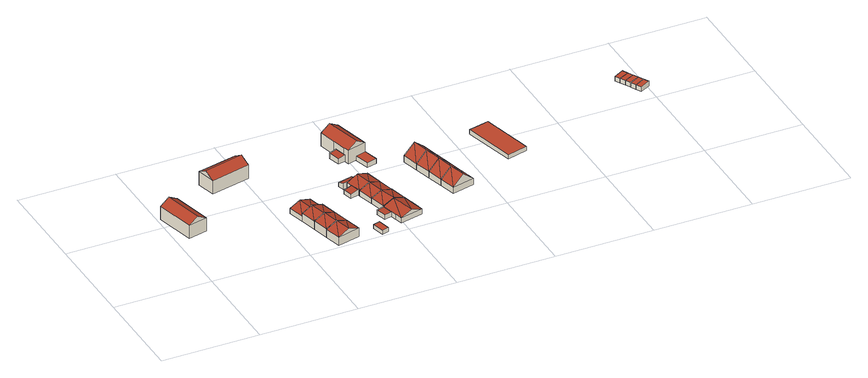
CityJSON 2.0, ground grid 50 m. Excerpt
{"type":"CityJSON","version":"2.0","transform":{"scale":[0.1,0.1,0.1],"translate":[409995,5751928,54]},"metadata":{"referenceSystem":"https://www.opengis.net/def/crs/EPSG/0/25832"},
"CityObjects":{
"building1":{"type":"Building","attributes":{"Gemeindeschluessel":"05515000","Geometrietyp2DReferenz":"3000","function":"31001_1000","roofType":"3100","measuredHeight":10.05},"address":[{"country":"Germany","locality":"Münster","thoroughfareNumber":"73","thoroughfareName":"Bonnenkamp"}],"geometry":[{"type":"Solid","lod":"2","boundaries":[[[[0,1,2,3]],[[4,5,1,0]],[[6,7,5,4]],[[3,2,7,6]],[[0,8,4]],[[6,9,3]],[[3,9,8,0]],[[4,8,9,6]],[[1,5,7,2]]]],"semantics":{"surfaces":[{"type":"WallSurface"},{"type":"RoofSurface"},{"type":"GroundSurface"}],"values":[[0,0,0,0,0,0,1,1,2]]}}]},
"building2":{"type":"Building","attributes":{"Gemeindeschluessel":"05515000","Geometrietyp2DReferenz":"3000","function":"31001_1000","roofType":"3100","measuredHeight":10.07},"address":[{"country":"Germany","locality":"Münster","thoroughfareNumber":"61","thoroughfareName":"Bonnenkamp"}],"geometry":[{"type":"Solid","lod":"2","boundaries":[[[[10,11,12,13]],[[14,15,11,10]],[[16,17,15,14]],[[13,12,17,16]],[[10,18,14]],[[16,19,13]],[[13,19,18,10]],[[14,18,19,16]],[[11,15,17,12]]]],"semantics":{"surfaces":[{"type":"WallSurface"},{"type":"RoofSurface"},{"type":"GroundSurface"}],"values":[[0,0,0,0,0,0,1,1,2]]}}]},
"building3":{"type":"Building","attributes":{"Gemeindeschluessel":"05515000","Geometrietyp2DReferenz":"3000","function":"31001_1000","roofType":"3100","measuredHeight":6.65},"address":[{"country":"Germany","locality":"Münster","thoroughfareNumber":"49","thoroughfareName":"Bonnenkamp"}],"geometry":[{"type":"Solid","lod":"2","boundaries":[[[[20,21,22,23]],[[24,25,21,20]],[[26,27,25,24]],[[23,22,27,26]],[[20,28,24]],[[26,29,23]],[[28,20,23]],[[23,29,28]],[[24,28,29]],[[29,26,24]],[[21,25,27,22]]]],"semantics":{"surfaces":[{"type":"WallSurface"},{"type":"RoofSurface"},{"type":"GroundSurface"}],"values":[[0,0,0,0,0,0,1,1,1,1,2]]}}]},
"building4":{"type":"Building","attributes":{"Gemeindeschluessel":"05515000","Geometrietyp2DReferenz":"3000","function":"31001_1000","roofType":"3100","measuredHeight":6.65},"address":[{"country":"Germany","locality":"Münster","thoroughfareNumber":"47","thoroughfareName":"Bonnenkamp"}],"geometry":[{"type":"Solid","lod":"2","boundaries":[[[[30,31,32,33]],[[34,35,31,30]],[[36,37,35,34]],[[33,32,37,36]],[[30,38,34]],[[36,39,33]],[[38,30,33]],[[33,39,38]],[[34,38,39]],[[39,36,34]],[[31,35,37,32]]]],"semantics":{"surfaces":[{"type":"WallSurface"},{"type":"RoofSurface"},{"type":"GroundSurface"}],"values":[[0,0,0,0,0,0,1,1,1,1,2]]}}]},
"building5":{"type":"Building","attributes":{"Gemeindeschluessel":"05515000","Geometrietyp2DReferenz":"3000","function":"31001_1000","roofType":"3100","measuredHeight":6.53},"address":[{"country":"Germany","locality":"Münster","thoroughfareNumber":"45","thoroughfareName":"Bonnenkamp"}],"geometry":[{"type":"Solid","lod":"2","boundaries":[[[[40,32,41,42]],[[43,37,32,40]],[[44,45,37,43]],[[42,41,45,44]],[[40,46,43]],[[44,47,42]],[[46,40,42]],[[42,47,46]],[[43,46,47]],[[47,44,43]],[[32,37,45,41]]]],"semantics":{"surfaces":[{"type":"WallSurface"},{"type":"RoofSurface"},{"type":"GroundSurface"}],"values":[[0,0,0,0,0,0,1,1,1,1,2]]}}]},
"building6":{"type":"Building","attributes":{"Gemeindeschluessel":"05515000","Geometrietyp2DReferenz":"3000","function":"31001_1000","roofType":"3100","measuredHeight":4.94},"address":[{"country":"Germany","locality":"Münster","thoroughfareNumber":"43","thoroughfareName":"Bonnenkamp"}],"geometry":[{"type":"Solid","lod":"2","boundaries":[[[[48,49,45,50]],[[51,52,49,48]],[[53,41,52,51]],[[50,45,41,53]],[[48,54,51]],[[53,55,50]],[[50,55,54]],[[54,48,50]],[[55,53,51]],[[51,54,55]],[[49,52,41,45]]]],"semantics":{"surfaces":[{"type":"WallSurface"},{"type":"RoofSurface"},{"type":"GroundSurface"}],"values":[[0,0,0,0,0,0,1,1,1,1,2]]}}]},
"building7":{"type":"Building","attributes":{"Gemeindeschluessel":"05515000","Geometrietyp2DReferenz":"3000","function":"31001_1310","roofType":"1000","measuredHeight":2.17},"geometry":[{"type":"Solid","lod":"2","boundaries":[[[[56,57,58,59]],[[60,61,57,56]],[[62,63,61,60]],[[59,58,63,62]],[[60,56,59,62]],[[57,61,63,58]]]],"semantics":{"surfaces":[{"type":"WallSurface"},{"type":"RoofSurface"},{"type":"GroundSurface"}],"values":[[0,0,0,0,1,2]]}}]},
"building8":{"type":"Building","attributes":{"Gemeindeschluessel":"05515000","Geometrietyp2DReferenz":"3000","function":"31001_1000","roofType":"2100","measuredHeight":2.58},"geometry":[{"type":"Solid","lod":"2","boundaries":[[[[64,65,66,67]],[[68,69,65,64]],[[70,71,69,68]],[[67,66,71,70]],[[68,64,67,70]],[[65,69,71,66]]]],"semantics":{"surfaces":[{"type":"WallSurface"},{"type":"RoofSurface"},{"type":"GroundSurface"}],"values":[[0,0,0,0,1,2]]}}]},
"building9":{"type":"Building","attributes":{"Gemeindeschluessel":"05515000","Geometrietyp2DReferenz":"3000","function":"31001_1000","roofType":"2100","measuredHeight":2.84},"geometry":[{"type":"Solid","lod":"2","boundaries":[[[[72,73,74,75]],[[76,77,73,72]],[[78,79,77,76]],[[75,74,79,78]],[[76,72,75,78]],[[73,77,79,74]]]],"semantics":{"surfaces":[{"type":"WallSurface"},{"type":"RoofSurface"},{"type":"GroundSurface"}],"values":[[0,0,0,0,1,2]]}}]},
"building10":{"type":"Building","attributes":{"Gemeindeschluessel":"05515000","Geometrietyp2DReferenz":"3000","function":"31001_1310","roofType":"2100","measuredHeight":3.2},"geometry":[{"type":"Solid","lod":"2","boundaries":[[[[80,81,82,83]],[[84,85,81,80]],[[86,87,85,84]],[[88,89,87,86]],[[83,82,89,88]],[[86,84,80,83,88]],[[81,85,87,89,82]]]],"semantics":{"surfaces":[{"type":"WallSurface"},{"type":"RoofSurface"},{"type":"GroundSurface"}],"values":[[0,0,0,0,0,1,2]]}}]},
"building11":{"type":"Building","attributes":{"Gemeindeschluessel":"05515000","Geometrietyp2DReferenz":"3000","function":"31001_1000","roofType":"3100","measuredHeight":4.93},"address":[{"country":"Germany","locality":"Münster","thoroughfareNumber":"41","thoroughfareName":"Bonnenkamp"}],"geometry":[{"type":"Solid","lod":"2","boundaries":[[[[90,91,92,93]],[[94,65,91,90]],[[95,96,65,94]],[[97,98,96,95]],[[99,100,98,97]],[[93,92,100,99]],[[99,97,95,101]],[[102,101,95]],[[101,102,93]],[[102,94,90,93]],[[101,93,99]],[[102,95,94]],[[91,65,96,98,100,92]]]],"semantics":{"surfaces":[{"type":"WallSurface"},{"type":"RoofSurface"},{"type":"GroundSurface"}],"values":[[0,0,0,0,0,0,1,1,1,1,0,0,2]]}}]},
"building12":{"type":"Building","attributes":{"Gemeindeschluessel":"05515000","Geometrietyp2DReferenz":"3000","function":"31001_1000","roofType":"3100","measuredHeight":5.04},"address":[{"country":"Germany","locality":"Münster","thoroughfareNumber":"39","thoroughfareName":"Bonnenkamp"}],"geometry":[{"type":"Solid","lod":"2","boundaries":[[[[103,96,104,105]],[[106,65,96,103]],[[107,108,65,106]],[[105,104,108,107]],[[103,109,106]],[[107,110,105]],[[109,103,105]],[[105,110,109]],[[106,109,110]],[[110,107,106]],[[96,65,108,104]]]],"semantics":{"surfaces":[{"type":"WallSurface"},{"type":"RoofSurface"},{"type":"GroundSurface"}],"values":[[0,0,0,0,0,0,1,1,1,1,2]]}}]},
"building13":{"type":"Building","attributes":{"Gemeindeschluessel":"05515000","Geometrietyp2DReferenz":"3000","function":"31001_1000","roofType":"3100","measuredHeight":5.02},"address":[{"country":"Germany","locality":"Münster","thoroughfareNumber":"37","thoroughfareName":"Bonnenkamp"}],"geometry":[{"type":"Solid","lod":"2","boundaries":[[[[111,112,113,114]],[[115,116,112,111]],[[117,118,116,115]],[[114,113,118,117]],[[111,119,115]],[[117,120,114]],[[119,111,114]],[[114,120,119]],[[115,119,120]],[[120,117,115]],[[112,116,118,113]]]],"semantics":{"surfaces":[{"type":"WallSurface"},{"type":"RoofSurface"},{"type":"GroundSurface"}],"values":[[0,0,0,0,0,0,1,1,1,1,2]]}}]},
"building14":{"type":"Building","attributes":{"Gemeindeschluessel":"05515000","Geometrietyp2DReferenz":"3000","function":"31001_1000","roofType":"3100","measuredHeight":5},"address":[{"country":"Germany","locality":"Münster","thoroughfareNumber":"35","thoroughfareName":"Bonnenkamp"}],"geometry":[{"type":"Solid","lod":"2","boundaries":[[[[117,118,113,114]],[[75,74,118,117]],[[78,79,74,75]],[[121,122,79,78]],[[123,124,122,121]],[[125,126,124,123]],[[114,113,126,125]],[[120,114,125]],[[127,120,125]],[[120,127,117]],[[128,121,78,75,117,127]],[[128,123,121]],[[128,127,125,123]],[[120,117,114]],[[118,74,79,122,124,126,113]]]],"semantics":{"surfaces":[{"type":"WallSurface"},{"type":"RoofSurface"},{"type":"GroundSurface"}],"values":[[0,0,0,0,0,0,0,1,1,1,1,0,0,0,2]]}}]},
"building15":{"type":"Building","attributes":{"Gemeindeschluessel":"05515000","Geometrietyp2DReferenz":"3000","function":"31001_1000","roofType":"2100","measuredHeight":3.53},"geometry":[{"type":"Solid","lod":"2","boundaries":[[[[129,130,131,132]],[[133,134,130,129]],[[135,136,134,133]],[[132,131,136,135]],[[133,129,132,135]],[[130,134,136,131]]]],"semantics":{"surfaces":[{"type":"WallSurface"},{"type":"RoofSurface"},{"type":"GroundSurface"}],"values":[[0,0,0,0,1,2]]}}]},
"building16":{"type":"Building","attributes":{"Gemeindeschluessel":"05515000","Geometrietyp2DReferenz":"3000","function":"31001_1000","roofType":"5000","measuredHeight":10.04},"address":[{"country":"Germany","locality":"Münster","thoroughfareNumber":"25","thoroughfareName":"Bonnenkamp"}],"geometry":[{"type":"Solid","lod":"2","boundaries":[[[[137,138,139,140]],[[141,142,138,137]],[[143,144,142,141]],[[145,146,144,143]],[[147,148,146,145]],[[140,139,148,147]],[[140,149,150,137]],[[149,147,145,143,141,150]],[[149,140,147]],[[150,141,137]],[[138,142,144,146,148,139]]]],"semantics":{"surfaces":[{"type":"WallSurface"},{"type":"RoofSurface"},{"type":"GroundSurface"}],"values":[[0,0,0,0,0,0,1,1,0,0,2]]}}]},
"building17":{"type":"Building","attributes":{"Gemeindeschluessel":"05515000","Geometrietyp2DReferenz":"3000","function":"51009_1611","roofType":"2100","measuredHeight":2.68},"geometry":[{"type":"Solid","lod":"2","boundaries":[[[[151,152,153,154]],[[155,156,152,151]],[[157,158,156,155]],[[154,153,158,157]],[[155,151,154,157]],[[152,156,158,153]]]],"semantics":{"surfaces":[{"type":"WallSurface"},{"type":"RoofSurface"},{"type":"GroundSurface"}],"values":[[0,0,0,0,1,2]]}}]},
"building18":{"type":"Building","attributes":{"Gemeindeschluessel":"05515000","Geometrietyp2DReferenz":"3000","function":"31001_1000","roofType":"3100","measuredHeight":8.13},"address":[{"country":"Germany","locality":"Münster","thoroughfareNumber":"58","thoroughfareName":"Theodor-Heuss-Straße"}],"geometry":[{"type":"Solid","lod":"2","boundaries":[[[[159,160,161,162]],[[163,164,160,159]],[[165,166,164,163]],[[162,161,166,165]],[[159,167,163]],[[165,168,162]],[[167,159,162]],[[162,168,167]],[[163,167,168]],[[168,165,163]],[[160,164,166,161]]]],"semantics":{"surfaces":[{"type":"WallSurface"},{"type":"RoofSurface"},{"type":"GroundSurface"}],"values":[[0,0,0,0,0,0,1,1,1,1,2]]}}]},
"building19":{"type":"Building","attributes":{"Gemeindeschluessel":"05515000","Geometrietyp2DReferenz":"3000","function":"31001_1000","roofType":"3100","measuredHeight":8.23},"address":[{"country":"Germany","locality":"Münster","thoroughfareNumber":"56","thoroughfareName":"Theodor-Heuss-Straße"}],"geometry":[{"type":"Solid","lod":"2","boundaries":[[[[162,169,170,171]],[[165,172,169,162]],[[173,174,172,165]],[[171,170,174,173]],[[162,175,165]],[[173,176,171]],[[175,162,171]],[[171,176,175]],[[165,175,176]],[[176,173,165]],[[169,172,174,170]]]],"semantics":{"surfaces":[{"type":"WallSurface"},{"type":"RoofSurface"},{"type":"GroundSurface"}],"values":[[0,0,0,0,0,0,1,1,1,1,2]]}}]},
"building20":{"type":"Building","attributes":{"Gemeindeschluessel":"05515000","Geometrietyp2DReferenz":"3000","function":"31001_1000","roofType":"3100","measuredHeight":8.28},"address":[{"country":"Germany","locality":"Münster","thoroughfareNumber":"54","thoroughfareName":"Theodor-Heuss-Straße"}],"geometry":[{"type":"Solid","lod":"2","boundaries":[[[[171,170,177,178]],[[173,174,170,171]],[[179,180,174,173]],[[178,177,180,179]],[[171,176,173]],[[179,181,178]],[[176,171,178]],[[178,181,176]],[[173,176,181]],[[181,179,173]],[[170,174,180,177]]]],"semantics":{"surfaces":[{"type":"WallSurface"},{"type":"RoofSurface"},{"type":"GroundSurface"}],"values":[[0,0,0,0,0,0,1,1,1,1,2]]}}]},
"building21":{"type":"Building","attributes":{"Gemeindeschluessel":"05515000","Geometrietyp2DReferenz":"3000","function":"31001_1000","roofType":"3100","measuredHeight":8.45},"address":[{"country":"Germany","locality":"Münster","thoroughfareNumber":"52","thoroughfareName":"Theodor-Heuss-Straße"}],"geometry":[{"type":"Solid","lod":"2","boundaries":[[[[182,183,184,179]],[[185,186,183,182]],[[178,187,186,185]],[[179,184,187,178]],[[182,188,185]],[[178,181,179]],[[179,181,188]],[[188,182,179]],[[181,178,185]],[[185,188,181]],[[183,186,187,184]]]],"semantics":{"surfaces":[{"type":"WallSurface"},{"type":"RoofSurface"},{"type":"GroundSurface"}],"values":[[0,0,0,0,0,0,1,1,1,1,2]]}}]},
"building22":{"type":"Building","attributes":{"Gemeindeschluessel":"05515000","Geometrietyp2DReferenz":"3000","function":"31001_2460","roofType":"1000","measuredHeight":2.23},"geometry":[{"type":"Solid","lod":"2","boundaries":[[[[189,190,191,192]],[[193,194,190,189]],[[195,196,194,193]],[[192,191,196,195]],[[193,189,192,195]],[[190,194,196,191]]]],"semantics":{"surfaces":[{"type":"WallSurface"},{"type":"RoofSurface"},{"type":"GroundSurface"}],"values":[[0,0,0,0,1,2]]}}]},
"building23":{"type":"Building","attributes":{"Gemeindeschluessel":"05515000","Geometrietyp2DReferenz":"3000","function":"31001_2460","roofType":"1000","measuredHeight":2.48},"geometry":[{"type":"Solid","lod":"2","boundaries":[[[[197,198,199,200]],[[201,202,198,197]],[[203,204,202,201]],[[200,199,204,203]],[[201,197,200,203]],[[198,202,204,199]]]],"semantics":{"surfaces":[{"type":"WallSurface"},{"type":"RoofSurface"},{"type":"GroundSurface"}],"values":[[0,0,0,0,1,2]]}}]},
"building24":{"type":"Building","attributes":{"Gemeindeschluessel":"05515000","Geometrietyp2DReferenz":"3000","function":"31001_2460","roofType":"1000","measuredHeight":2.47},"geometry":[{"type":"Solid","lod":"2","boundaries":[[[[201,202,204,203]],[[205,206,202,201]],[[207,208,206,205]],[[203,204,208,207]],[[205,201,203,207]],[[202,206,208,204]]]],"semantics":{"surfaces":[{"type":"WallSurface"},{"type":"RoofSurface"},{"type":"GroundSurface"}],"values":[[0,0,0,0,1,2]]}}]},
"building25":{"type":"Building","attributes":{"Gemeindeschluessel":"05515000","Geometrietyp2DReferenz":"3000","function":"31001_2460","roofType":"1000","measuredHeight":2.49},"geometry":[{"type":"Solid","lod":"2","boundaries":[[[[205,206,208,207]],[[209,210,206,205]],[[211,212,210,209]],[[207,208,212,211]],[[209,205,207,211]],[[206,210,212,208]]]],"semantics":{"surfaces":[{"type":"WallSurface"},{"type":"RoofSurface"},{"type":"GroundSurface"}],"values":[[0,0,0,0,1,2]]}}]},
"building26":{"type":"Building","attributes":{"Gemeindeschluessel":"05515000","Geometrietyp2DReferenz":"3000","function":"31001_2460","roofType":"1000","measuredHeight":2.48},"geometry":[{"type":"Solid","lod":"2","boundaries":[[[[209,210,212,211]],[[213,214,210,209]],[[215,216,214,213]],[[211,212,216,215]],[[213,209,211,215]],[[210,214,216,212]]]],"semantics":{"surfaces":[{"type":"WallSurface"},{"type":"RoofSurface"},{"type":"GroundSurface"}],"values":[[0,0,0,0,1,2]]}}]},
"building27":{"type":"Building","attributes":{"Gemeindeschluessel":"05515000","Geometrietyp2DReferenz":"3000","function":"31001_2460","roofType":"1000","measuredHeight":2.5},"geometry":[{"type":"Solid","lod":"2","boundaries":[[[[213,214,216,215]],[[217,218,214,213]],[[219,220,218,217]],[[215,216,220,219]],[[217,213,215,219]],[[214,218,220,216]]]],"semantics":{"surfaces":[{"type":"WallSurface"},{"type":"RoofSurface"},{"type":"GroundSurface"}],"values":[[0,0,0,0,1,2]]}}]}
},
"vertices":[
[155,376,87],[155,376,16],[106,579,16],[106,579,87],[57,352,87],[57,352,16],[9,556,87],[9,556,16],[106,364,116],[58,568,116],
[318,642,87],[318,642,15],[522,690,15],[522,690,87],[295,739,87],[295,739,15],[499,787,87],[499,787,15],[306,690,116],[510,739,116],
[764,37,56],[764,37,11],[743,122,11],[743,122,56],[647,8,56],[647,8,11],[626,93,56],[626,93,11],[705,22,78],[685,107,78],
[743,122,57],[743,122,12],[722,206,12],[722,206,57],[626,93,57],[626,93,12],[606,177,57],[606,177,12],[685,107,79],[664,191,79],
[722,206,56],[702,290,12],[702,290,56],[606,177,56],[585,261,56],[585,261,12],[664,191,77],[643,276,77],
[564,346,40],[564,346,12],[585,261,40],[681,376,40],[681,376,12],[702,290,40],[623,361,61],[643,276,61],
[851,66,34],[851,66,12],[866,4,12],[866,4,34],[887,74,34],[887,74,12],[902,13,34],[902,13,12],
[956,174,38],[956,174,12],[919,165,12],[919,165,35],[969,120,38],[969,120,12],[932,111,35],[932,111,12],
[870,340,32],[870,340,11],[913,350,11],[913,350,40],[859,386,32],[859,386,11],[902,397,40],[902,397,11],
[865,455,32],[865,455,10],[873,422,10],[873,422,42],[939,473,32],[939,473,10],[947,440,42],[947,440,10],[894,427,42],[894,427,10],
[977,88,40],[977,88,12],[987,50,12],[987,50,40],[956,174,40],[1073,202,40],[1073,202,12],[1094,117,40],[1094,117,12],[1103,78,40],[1103,78,12],[1045,64,61],[1015,188,61],
[1073,202,41],[1053,286,12],[1053,286,41],[956,174,41],[936,258,41],[936,258,12],[1015,188,62],[994,272,62],
[1053,286,40],[1053,286,11],[1032,370,11],[1032,370,40],[936,258,40],[936,258,11],[915,342,40],[915,342,11],[994,272,61],[974,356,61],
[894,427,40],[894,427,11],[947,440,40],[947,440,11],[1011,456,40],[1011,456,11],[953,442,61],[947,440,59],
[968,693,45],[968,693,10],[931,684,10],[931,684,39],[983,633,45],[983,633,10],[946,624,39],[946,624,10],
[1087,635,80],[1087,635,8],[1040,822,8],[1040,822,80],[989,610,80],[989,610,8],[982,639,80],[982,639,8],[965,707,80],[965,707,8],[942,797,80],[942,797,8],[992,810,109],[1039,623,109],
[1087,635,33],[1087,635,7],[1034,622,7],[1034,622,31],[1106,558,33],[1106,558,7],[1054,545,31],[1054,545,7],
[1425,199,44],[1425,199,12],[1403,284,12],[1403,284,44],[1308,170,44],[1308,170,12],[1287,255,44],[1287,255,12],[1366,184,93],[1345,270,93],
[1403,284,11],[1382,368,11],[1382,368,44],[1287,255,11],[1266,339,44],[1266,339,11],[1345,270,94],[1324,354,94],
[1361,452,11],[1361,452,44],[1245,423,44],[1245,423,11],[1303,438,94],
[1224,509,44],[1224,509,10],[1245,423,10],[1340,538,44],[1340,538,10],[1361,452,10],[1282,523,94],
[1665,329,27],[1665,329,5],[1771,356,5],[1771,356,27],[1598,598,27],[1598,598,5],[1705,624,27],[1705,624,5],
[2438,726,35],[2438,726,10],[2386,699,10],[2386,699,35],[2452,699,35],[2452,699,10],[2400,672,35],[2400,672,10],
[2466,673,35],[2466,673,10],[2414,646,35],[2414,646,10],
[2480,646,35],[2480,646,10],[2428,619,35],[2428,619,10],
[2494,620,35],[2494,620,10],[2442,592,35],[2442,592,10],
[2508,593,35],[2508,593,10],[2456,566,35],[2456,566,10]
]}
